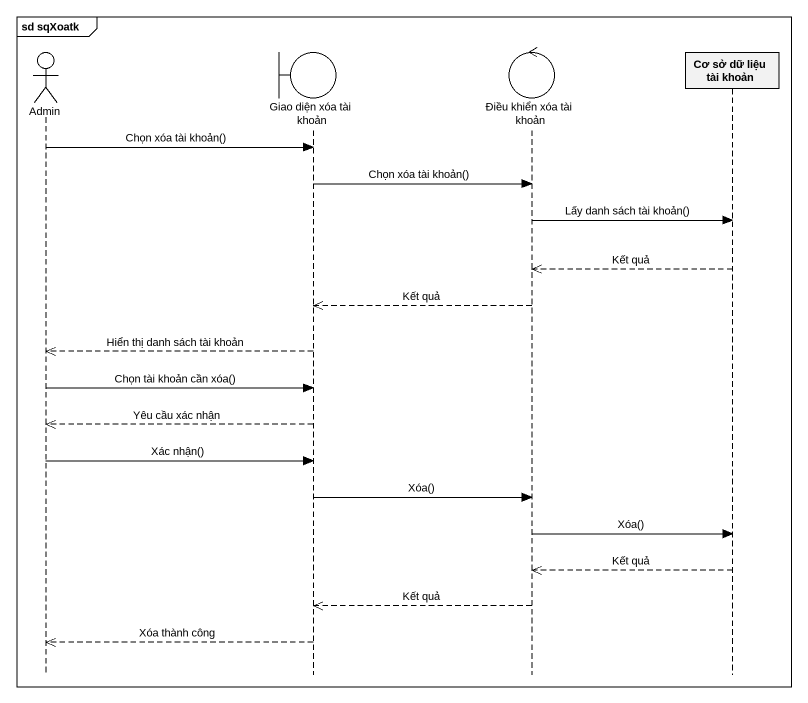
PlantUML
@startuml
mainframe sd sqXoatk
hide footbox
actor Admin
boundary "Giao diện xóa tài khoản" as Giao_diện_xóa_tài_khoản
control "Điều khiển xóa tài khoản" as Điều_khiển_xóa_tài_khoản
participant "Cơ sở dữ liệu tài khoản" as Cơ_sở_dữ_liệu_tài_khoản

Admin -> Giao_diện_xóa_tài_khoản : Chọn xóa tài khoản()
Giao_diện_xóa_tài_khoản -> Điều_khiển_xóa_tài_khoản : Chọn xóa tài khoản()
Điều_khiển_xóa_tài_khoản -> Cơ_sở_dữ_liệu_tài_khoản : Lấy danh sách tài khoản()
Cơ_sở_dữ_liệu_tài_khoản -->> Điều_khiển_xóa_tài_khoản : Kết quả
Điều_khiển_xóa_tài_khoản -->> Giao_diện_xóa_tài_khoản : Kết quả
Giao_diện_xóa_tài_khoản -->> Admin : Hiển thị danh sách tài khoản
Admin -> Giao_diện_xóa_tài_khoản : Chọn tài khoản cần xóa()
Giao_diện_xóa_tài_khoản -->> Admin : Yêu cầu xác nhận
Admin -> Giao_diện_xóa_tài_khoản : Xác nhận()
Giao_diện_xóa_tài_khoản -> Điều_khiển_xóa_tài_khoản : Xóa()
Điều_khiển_xóa_tài_khoản -> Cơ_sở_dữ_liệu_tài_khoản : Xóa()
Cơ_sở_dữ_liệu_tài_khoản -->> Điều_khiển_xóa_tài_khoản : Kết quả
Điều_khiển_xóa_tài_khoản -->> Giao_diện_xóa_tài_khoản : Kết quả
Giao_diện_xóa_tài_khoản -->> Admin : Xóa thành công
@enduml
